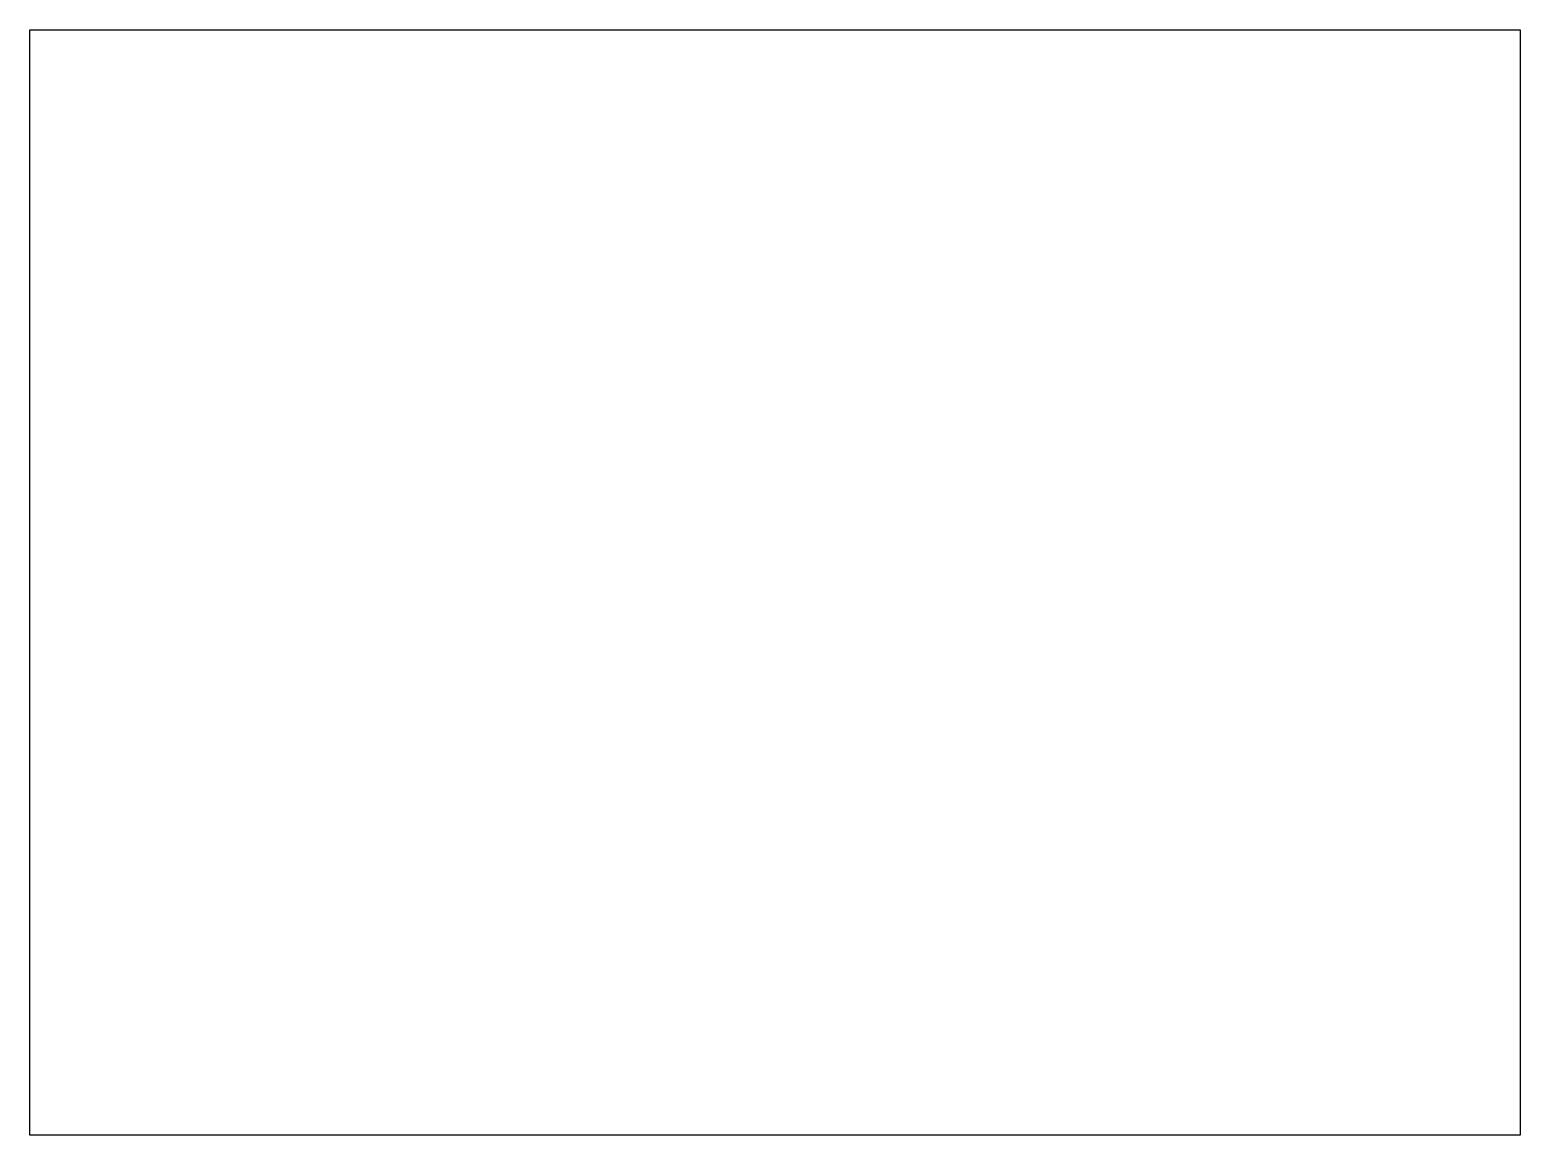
# Model space of a CAD drawing. Extents: x 0 to 504, y -374 to 0.
import ezdxf

# ---------------------------------------------------------------- set-up
doc = ezdxf.new("R2010")
doc.units = 0
doc.layers.add('Shape2DView003', color=7, linetype='CONTINUOUS')

msp = doc.modelspace()

# ---------------------------------------------------------------- linework, layer by layer
at = {"layer": 'Shape2DView003'}
for p, q in [((0, 0), (504, 0)), ((0, -374), (0, 0)), ((504, 0), (504, -374)), ((504, -374), (0, -374))]:
    msp.add_line(p, q, dxfattribs=at)

doc.saveas('drawing.dxf')
